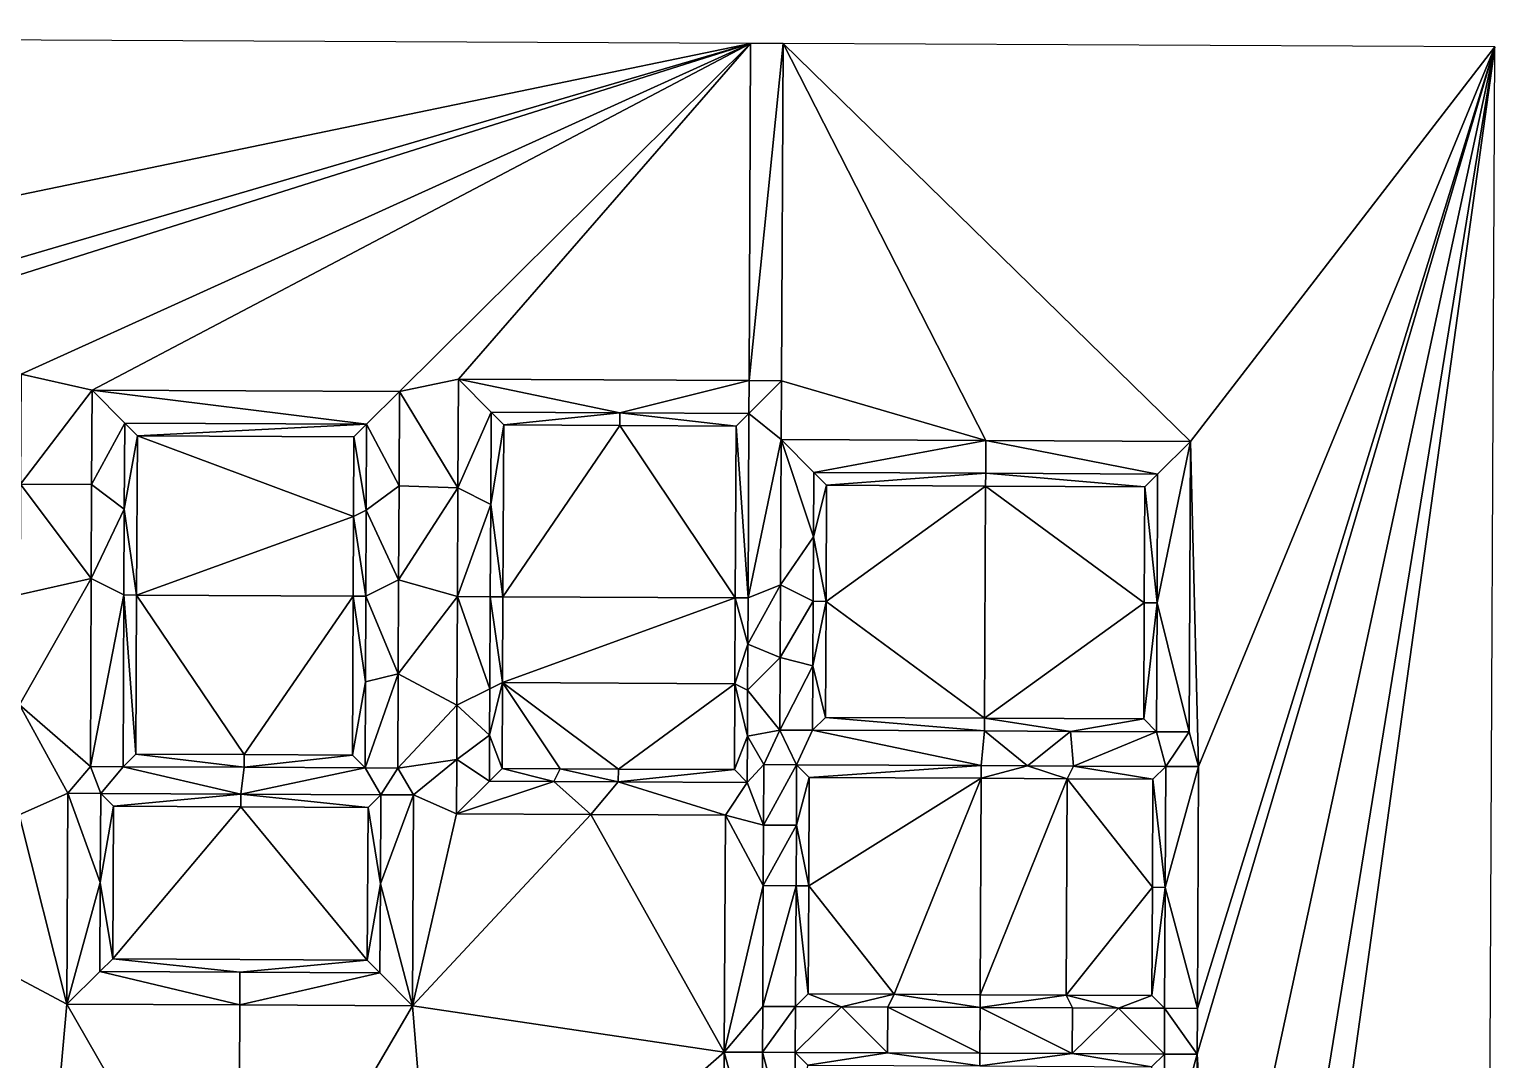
# Model space of a CAD drawing. Header units: metres. Extents: x 241585 to 241700, y 1156640 to 1156774.
# Drawn here: x 241676.61 to 241699.63, y 1156757.59 to 1156773.79 of the extents above; entities that cross this region are included whole.
import ezdxf

# ---------------------------------------------------------------- set-up
doc = ezdxf.new("R2010")
doc.units = ezdxf.units.M
doc.layers.add('_UITGRAVING UNIT 6', color=7, linetype='Continuous')

msp = doc.modelspace()

# ---------------------------------------------------------------- linework, layer by layer
at = {"layer": '_UITGRAVING UNIT 6', "color": 3, "true_color": 0x00ff00}
for points in [[(241687.937, 1156773.566, 29.43), (241640.003, 1156773.787, 29.43), (241664.58, 1156768.724, 29.43)], [(241687.937, 1156773.566, 29.43), (241664.58, 1156768.724, 29.43), (241670.328, 1156768.397, 29.43)], [(241687.937, 1156773.566, 29.43), (241670.328, 1156768.397, 29.43), (241671.598, 1156768.391, 29.43)], [(241687.937, 1156773.566, 29.43), (241671.598, 1156768.391, 29.43), (241676.478, 1156768.369, 29.43)], [(241687.937, 1156773.566, 29.43), (241676.478, 1156768.369, 29.43), (241677.592, 1156768.114, 29.43)], [(241682.422, 1156768.092, 29.43), (241687.937, 1156773.566, 29.43), (241677.592, 1156768.114, 29.43)], [(241687.937, 1156773.566, 29.43), (241682.422, 1156768.092, 29.43), (241683.348, 1156768.287, 29.43)], [(241687.937, 1156773.566, 29.43), (241683.348, 1156768.287, 29.43), (241687.913, 1156768.266, 29.43)], [(241688.447, 1156773.564, 28.23), (241687.937, 1156773.566, 29.43), (241687.913, 1156768.266, 29.43)], [(241688.447, 1156773.564, 28.23), (241687.913, 1156768.266, 29.43), (241688.423, 1156768.264, 28.23)], [(241688.447, 1156773.564, 28.23), (241688.423, 1156768.264, 28.23), (241691.633, 1156767.324, 28.23)], [(241699.627, 1156773.512, 28.23), (241688.447, 1156773.564, 28.23), (241694.848, 1156767.309, 28.23)], [(241694.848, 1156767.309, 28.23), (241688.447, 1156773.564, 28.23), (241691.633, 1156767.324, 28.23)], [(241694.975, 1156762.199, 28.23), (241699.627, 1156773.512, 28.23), (241694.848, 1156767.309, 28.23)], [(241699.2, 1156680.78, 28.23), (241699.627, 1156773.512, 28.23), (241694.921, 1156739.579, 28.23)], [(241699.627, 1156773.512, 28.23), (241695.202, 1156746.273, 28.23), (241694.921, 1156739.579, 28.23)], [(241694.954, 1156757.679, 28.23), (241699.627, 1156773.512, 28.23), (241694.957, 1156758.399, 28.23)], [(241699.627, 1156773.512, 28.23), (241694.954, 1156757.679, 28.23), (241695.233, 1156753.103, 28.23)], [(241699.627, 1156773.512, 28.23), (241694.975, 1156762.199, 28.23), (241694.957, 1156758.399, 28.23)], [(241695.202, 1156746.273, 28.23), (241699.627, 1156773.512, 28.23), (241695.233, 1156753.103, 28.23)], [(241677.592, 1156768.114, 29.43), (241676.478, 1156768.369, 29.43), (241676.47, 1156766.637, 29.43)], [(241682.422, 1156768.092, 29.43), (241683.34, 1156766.58, 29.43), (241683.348, 1156768.287, 29.43)], [(241683.86, 1156767.77, 28.4), (241683.348, 1156768.287, 29.43), (241683.34, 1156766.58, 29.43)], [(241685.885, 1156767.761, 28.4), (241687.913, 1156768.266, 29.43), (241683.348, 1156768.287, 29.43)], [(241683.348, 1156768.287, 29.43), (241683.86, 1156767.77, 28.4), (241685.885, 1156767.761, 28.4)], [(241687.913, 1156768.266, 29.43), (241685.885, 1156767.761, 28.4), (241687.91, 1156767.751, 28.4)], [(241687.913, 1156768.266, 29.43), (241687.91, 1156767.751, 28.4), (241688.423, 1156768.264, 28.23)], [(241687.91, 1156767.751, 28.4), (241688.418, 1156767.339, 28.23), (241688.423, 1156768.264, 28.23)], [(241688.423, 1156768.264, 28.23), (241688.418, 1156767.339, 28.23), (241691.633, 1156767.324, 28.23)], [(241677.592, 1156768.114, 29.43), (241676.47, 1156766.637, 29.43), (241677.585, 1156766.635, 29.43)], [(241678.105, 1156767.597, 28.4), (241677.592, 1156768.114, 29.43), (241677.585, 1156766.635, 29.43)], [(241678.105, 1156767.597, 28.4), (241681.904, 1156767.579, 28.4), (241677.592, 1156768.114, 29.43)], [(241681.904, 1156767.579, 28.4), (241682.422, 1156768.092, 29.43), (241677.592, 1156768.114, 29.43)], [(241682.422, 1156768.092, 29.43), (241681.904, 1156767.579, 28.4), (241682.415, 1156766.613, 29.43)], [(241683.34, 1156766.58, 29.43), (241682.422, 1156768.092, 29.43), (241682.415, 1156766.613, 29.43)], [(241683.34, 1156766.58, 29.43), (241683.854, 1156766.32, 28.4), (241683.86, 1156767.77, 28.4)], [(241684.059, 1156767.569, 28.4), (241683.86, 1156767.77, 28.4), (241683.854, 1156766.32, 28.4)], [(241683.86, 1156767.77, 28.4), (241684.059, 1156767.569, 28.4), (241685.885, 1156767.761, 28.4)], [(241685.885, 1156767.761, 28.4), (241684.059, 1156767.569, 28.4), (241685.884, 1156767.561, 28.4)], [(241687.709, 1156767.552, 28.4), (241685.885, 1156767.761, 28.4), (241685.884, 1156767.561, 28.4)], [(241687.709, 1156767.552, 28.4), (241687.91, 1156767.751, 28.4), (241685.885, 1156767.761, 28.4)], [(241687.709, 1156767.552, 28.4), (241687.897, 1156764.851, 28.4), (241687.91, 1156767.751, 28.4)], [(241688.418, 1156767.339, 28.23), (241687.91, 1156767.751, 28.4), (241687.897, 1156764.851, 28.4)], [(241677.585, 1156766.635, 29.43), (241678.098, 1156766.247, 28.4), (241678.105, 1156767.597, 28.4)], [(241678.304, 1156767.396, 28.4), (241678.105, 1156767.597, 28.4), (241678.098, 1156766.247, 28.4)], [(241678.105, 1156767.597, 28.4), (241678.304, 1156767.396, 28.4), (241681.904, 1156767.579, 28.4)], [(241678.304, 1156767.396, 28.4), (241681.704, 1156767.38, 28.4), (241681.904, 1156767.579, 28.4)], [(241681.704, 1156767.38, 28.4), (241681.898, 1156766.229, 28.4), (241681.904, 1156767.579, 28.4)], [(241682.415, 1156766.613, 29.43), (241681.904, 1156767.579, 28.4), (241681.898, 1156766.229, 28.4)], [(241683.854, 1156766.32, 28.4), (241684.047, 1156764.869, 28.4), (241684.059, 1156767.569, 28.4)], [(241685.884, 1156767.561, 28.4), (241684.059, 1156767.569, 28.4), (241684.047, 1156764.869, 28.4)], [(241684.047, 1156764.869, 28.4), (241687.697, 1156764.852, 28.4), (241685.884, 1156767.561, 28.4)], [(241687.697, 1156764.852, 28.4), (241687.709, 1156767.552, 28.4), (241685.884, 1156767.561, 28.4)], [(241687.897, 1156764.851, 28.4), (241687.709, 1156767.552, 28.4), (241687.697, 1156764.852, 28.4)], [(241678.098, 1156766.247, 28.4), (241678.292, 1156764.896, 28.4), (241678.304, 1156767.396, 28.4)], [(241681.698, 1156766.13, 28.4), (241678.304, 1156767.396, 28.4), (241678.292, 1156764.896, 28.4)], [(241681.704, 1156767.38, 28.4), (241678.304, 1156767.396, 28.4), (241681.698, 1156766.13, 28.4)], [(241681.898, 1156766.229, 28.4), (241681.704, 1156767.38, 28.4), (241681.698, 1156766.13, 28.4)], [(241687.897, 1156764.851, 28.4), (241688.408, 1156765.057, 28.23), (241688.418, 1156767.339, 28.23)], [(241688.926, 1156765.809, 27.2), (241688.418, 1156767.339, 28.23), (241688.408, 1156765.057, 28.23)], [(241688.931, 1156766.822, 27.2), (241688.418, 1156767.339, 28.23), (241688.926, 1156765.809, 27.2)], [(241688.931, 1156766.822, 27.2), (241691.633, 1156767.324, 28.23), (241688.418, 1156767.339, 28.23)], [(241691.633, 1156767.324, 28.23), (241688.931, 1156766.822, 27.2), (241691.631, 1156766.809, 27.2)], [(241691.633, 1156767.324, 28.23), (241691.631, 1156766.809, 27.2), (241694.331, 1156766.797, 27.2)], [(241694.331, 1156766.797, 27.2), (241694.848, 1156767.309, 28.23), (241691.633, 1156767.324, 28.23)], [(241694.848, 1156767.309, 28.23), (241694.331, 1156766.797, 27.2), (241694.322, 1156764.772, 27.2)], [(241694.827, 1156762.744, 28.23), (241694.848, 1156767.309, 28.23), (241694.322, 1156764.772, 27.2)], [(241694.827, 1156762.744, 28.23), (241694.975, 1156762.199, 28.23), (241694.848, 1156767.309, 28.23)], [(241676.47, 1156766.637, 29.43), (241676.462, 1156764.904, 29.43), (241677.578, 1156765.156, 29.43)], [(241676.47, 1156766.637, 29.43), (241677.578, 1156765.156, 29.43), (241677.585, 1156766.635, 29.43)], [(241677.585, 1156766.635, 29.43), (241677.578, 1156765.156, 29.43), (241678.098, 1156766.247, 28.4)], [(241682.408, 1156765.134, 29.43), (241682.415, 1156766.613, 29.43), (241681.898, 1156766.229, 28.4)], [(241682.408, 1156765.134, 29.43), (241683.34, 1156766.58, 29.43), (241682.415, 1156766.613, 29.43)], [(241689.13, 1156766.621, 27.2), (241688.931, 1156766.822, 27.2), (241688.926, 1156765.809, 27.2)], [(241688.926, 1156765.809, 27.2), (241689.122, 1156764.796, 27.2), (241689.13, 1156766.621, 27.2)], [(241689.13, 1156766.621, 27.2), (241691.631, 1156766.809, 27.2), (241688.931, 1156766.822, 27.2)], [(241691.63, 1156766.609, 27.2), (241689.13, 1156766.621, 27.2), (241689.122, 1156764.796, 27.2)], [(241689.122, 1156764.796, 27.2), (241691.613, 1156762.959, 27.2), (241691.63, 1156766.609, 27.2)], [(241691.631, 1156766.809, 27.2), (241689.13, 1156766.621, 27.2), (241691.63, 1156766.609, 27.2)], [(241691.63, 1156766.609, 27.2), (241691.613, 1156762.959, 27.2), (241694.122, 1156764.773, 27.2)], [(241694.13, 1156766.598, 27.2), (241691.631, 1156766.809, 27.2), (241691.63, 1156766.609, 27.2)], [(241694.13, 1156766.598, 27.2), (241691.63, 1156766.609, 27.2), (241694.122, 1156764.773, 27.2)], [(241694.13, 1156766.598, 27.2), (241694.331, 1156766.797, 27.2), (241691.631, 1156766.809, 27.2)], [(241694.322, 1156764.772, 27.2), (241694.13, 1156766.598, 27.2), (241694.122, 1156764.773, 27.2)], [(241694.331, 1156766.797, 27.2), (241694.13, 1156766.598, 27.2), (241694.322, 1156764.772, 27.2)], [(241683.332, 1156764.872, 29.43), (241683.34, 1156766.58, 29.43), (241682.408, 1156765.134, 29.43)], [(241683.34, 1156766.58, 29.43), (241683.332, 1156764.872, 29.43), (241683.854, 1156766.32, 28.4)], [(241677.578, 1156765.156, 29.43), (241678.092, 1156764.897, 28.4), (241678.098, 1156766.247, 28.4)], [(241678.092, 1156764.897, 28.4), (241678.292, 1156764.896, 28.4), (241678.098, 1156766.247, 28.4)], [(241681.698, 1156766.13, 28.4), (241681.892, 1156764.879, 28.4), (241681.898, 1156766.229, 28.4)], [(241682.408, 1156765.134, 29.43), (241681.898, 1156766.229, 28.4), (241681.892, 1156764.879, 28.4)], [(241683.332, 1156764.872, 29.43), (241683.847, 1156764.87, 28.4), (241683.854, 1156766.32, 28.4)], [(241683.847, 1156764.87, 28.4), (241684.047, 1156764.869, 28.4), (241683.854, 1156766.32, 28.4)], [(241678.292, 1156764.896, 28.4), (241681.692, 1156764.88, 28.4), (241681.698, 1156766.13, 28.4)], [(241681.692, 1156764.88, 28.4), (241681.892, 1156764.879, 28.4), (241681.698, 1156766.13, 28.4)], [(241688.408, 1156765.057, 28.23), (241688.922, 1156764.797, 27.2), (241688.926, 1156765.809, 27.2)], [(241688.922, 1156764.797, 27.2), (241689.122, 1156764.796, 27.2), (241688.926, 1156765.809, 27.2)], [(241676.454, 1156763.172, 29.43), (241677.565, 1156762.199, 29.43), (241677.578, 1156765.156, 29.43)], [(241676.462, 1156764.904, 29.43), (241676.454, 1156763.172, 29.43), (241677.578, 1156765.156, 29.43)], [(241678.092, 1156764.897, 28.4), (241677.578, 1156765.156, 29.43), (241677.565, 1156762.199, 29.43)], [(241682.408, 1156765.134, 29.43), (241681.892, 1156764.879, 28.4), (241682.401, 1156763.655, 29.43)], [(241683.332, 1156764.872, 29.43), (241682.408, 1156765.134, 29.43), (241682.401, 1156763.655, 29.43)], [(241688.408, 1156765.057, 28.23), (241687.897, 1156764.851, 28.4), (241687.894, 1156764.126, 28.4)], [(241688.403, 1156763.915, 28.23), (241688.408, 1156765.057, 28.23), (241687.894, 1156764.126, 28.4)], [(241688.922, 1156764.797, 27.2), (241688.408, 1156765.057, 28.23), (241688.403, 1156763.915, 28.23)], [(241677.565, 1156762.199, 29.43), (241678.08, 1156762.197, 28.4), (241678.092, 1156764.897, 28.4)], [(241678.281, 1156762.396, 28.4), (241678.092, 1156764.897, 28.4), (241678.08, 1156762.197, 28.4)], [(241678.092, 1156764.897, 28.4), (241678.281, 1156762.396, 28.4), (241678.292, 1156764.896, 28.4)], [(241678.281, 1156762.396, 28.4), (241679.981, 1156762.388, 28.4), (241678.292, 1156764.896, 28.4)], [(241679.981, 1156762.388, 28.4), (241681.692, 1156764.88, 28.4), (241678.292, 1156764.896, 28.4)], [(241679.981, 1156762.388, 28.4), (241681.681, 1156762.38, 28.4), (241681.692, 1156764.88, 28.4)], [(241681.886, 1156763.529, 28.4), (241681.692, 1156764.88, 28.4), (241681.681, 1156762.38, 28.4)], [(241681.892, 1156764.879, 28.4), (241681.692, 1156764.88, 28.4), (241681.886, 1156763.529, 28.4)], [(241682.401, 1156763.655, 29.43), (241681.892, 1156764.879, 28.4), (241681.886, 1156763.529, 28.4)], [(241683.324, 1156763.165, 29.43), (241683.332, 1156764.872, 29.43), (241682.401, 1156763.655, 29.43)], [(241683.332, 1156764.872, 29.43), (241683.324, 1156763.165, 29.43), (241683.84, 1156763.42, 28.4)], [(241683.847, 1156764.87, 28.4), (241683.332, 1156764.872, 29.43), (241683.84, 1156763.42, 28.4)], [(241683.847, 1156764.87, 28.4), (241683.84, 1156763.42, 28.4), (241684.041, 1156763.519, 28.4)], [(241684.047, 1156764.869, 28.4), (241683.847, 1156764.87, 28.4), (241684.041, 1156763.519, 28.4)], [(241687.697, 1156764.852, 28.4), (241684.047, 1156764.869, 28.4), (241684.041, 1156763.519, 28.4)], [(241687.691, 1156763.502, 28.4), (241687.697, 1156764.852, 28.4), (241684.041, 1156763.519, 28.4)], [(241687.697, 1156764.852, 28.4), (241687.691, 1156763.502, 28.4), (241687.894, 1156764.126, 28.4)], [(241687.897, 1156764.851, 28.4), (241687.697, 1156764.852, 28.4), (241687.894, 1156764.126, 28.4)], [(241688.917, 1156763.784, 27.2), (241688.922, 1156764.797, 27.2), (241688.403, 1156763.915, 28.23)], [(241688.922, 1156764.797, 27.2), (241688.917, 1156763.784, 27.2), (241689.122, 1156764.796, 27.2)], [(241688.917, 1156763.784, 27.2), (241689.113, 1156762.971, 27.2), (241689.122, 1156764.796, 27.2)], [(241691.613, 1156762.959, 27.2), (241689.122, 1156764.796, 27.2), (241689.113, 1156762.971, 27.2)], [(241694.122, 1156764.773, 27.2), (241691.613, 1156762.959, 27.2), (241694.113, 1156762.948, 27.2)], [(241694.113, 1156762.948, 27.2), (241694.322, 1156764.772, 27.2), (241694.122, 1156764.773, 27.2)], [(241694.113, 1156762.948, 27.2), (241694.312, 1156762.747, 27.2), (241694.322, 1156764.772, 27.2)], [(241694.827, 1156762.744, 28.23), (241694.322, 1156764.772, 27.2), (241694.312, 1156762.747, 27.2)], [(241687.691, 1156763.502, 28.4), (241687.89, 1156763.401, 28.4), (241687.894, 1156764.126, 28.4)], [(241687.89, 1156763.401, 28.4), (241688.403, 1156763.915, 28.23), (241687.894, 1156764.126, 28.4)], [(241687.89, 1156763.401, 28.4), (241688.397, 1156762.774, 28.23), (241688.403, 1156763.915, 28.23)], [(241688.397, 1156762.774, 28.23), (241688.917, 1156763.784, 27.2), (241688.403, 1156763.915, 28.23)], [(241682.401, 1156763.655, 29.43), (241681.886, 1156763.529, 28.4), (241681.88, 1156762.179, 28.4)], [(241681.88, 1156762.179, 28.4), (241682.395, 1156762.177, 29.43), (241682.401, 1156763.655, 29.43)], [(241682.395, 1156762.177, 29.43), (241683.324, 1156763.165, 29.43), (241682.401, 1156763.655, 29.43)], [(241688.397, 1156762.774, 28.23), (241688.912, 1156762.772, 27.2), (241688.917, 1156763.784, 27.2)], [(241689.113, 1156762.971, 27.2), (241688.917, 1156763.784, 27.2), (241688.912, 1156762.772, 27.2)], [(241681.681, 1156762.38, 28.4), (241681.88, 1156762.179, 28.4), (241681.886, 1156763.529, 28.4)], [(241683.84, 1156763.42, 28.4), (241683.324, 1156763.165, 29.43), (241683.837, 1156762.695, 28.4)], [(241683.84, 1156763.42, 28.4), (241683.837, 1156762.695, 28.4), (241684.041, 1156763.519, 28.4)], [(241683.837, 1156762.695, 28.4), (241684.035, 1156762.169, 28.4), (241684.041, 1156763.519, 28.4)], [(241684.947, 1156762.165, 28.4), (241684.041, 1156763.519, 28.4), (241684.035, 1156762.169, 28.4)], [(241684.947, 1156762.165, 28.4), (241685.86, 1156762.161, 28.4), (241684.041, 1156763.519, 28.4)], [(241685.86, 1156762.161, 28.4), (241687.691, 1156763.502, 28.4), (241684.041, 1156763.519, 28.4)], [(241685.86, 1156762.161, 28.4), (241687.685, 1156762.152, 28.4), (241687.691, 1156763.502, 28.4)], [(241687.887, 1156762.676, 28.4), (241687.691, 1156763.502, 28.4), (241687.685, 1156762.152, 28.4)], [(241687.887, 1156762.676, 28.4), (241687.89, 1156763.401, 28.4), (241687.691, 1156763.502, 28.4)], [(241688.397, 1156762.774, 28.23), (241687.89, 1156763.401, 28.4), (241687.887, 1156762.676, 28.4)], [(241677.213, 1156761.781, 29.43), (241676.454, 1156763.172, 29.43), (241676.446, 1156761.439, 29.43)], [(241677.213, 1156761.781, 29.43), (241677.565, 1156762.199, 29.43), (241676.454, 1156763.172, 29.43)], [(241683.324, 1156763.165, 29.43), (241682.395, 1156762.177, 29.43), (241683.32, 1156762.311, 29.43)], [(241683.324, 1156763.165, 29.43), (241683.32, 1156762.311, 29.43), (241683.837, 1156762.695, 28.4)], [(241689.113, 1156762.971, 27.2), (241688.912, 1156762.772, 27.2), (241691.612, 1156762.759, 27.2)], [(241689.113, 1156762.971, 27.2), (241691.612, 1156762.759, 27.2), (241691.613, 1156762.959, 27.2)], [(241691.613, 1156762.959, 27.2), (241691.612, 1156762.759, 27.2), (241692.962, 1156762.753, 27.2)], [(241692.962, 1156762.753, 27.2), (241694.113, 1156762.948, 27.2), (241691.613, 1156762.959, 27.2)], [(241694.113, 1156762.948, 27.2), (241692.962, 1156762.753, 27.2), (241694.312, 1156762.747, 27.2)], [(241683.32, 1156762.311, 29.43), (241683.834, 1156761.97, 28.4), (241683.837, 1156762.695, 28.4)], [(241684.035, 1156762.169, 28.4), (241683.837, 1156762.695, 28.4), (241683.834, 1156761.97, 28.4)], [(241688.145, 1156762.23, 28.23), (241688.397, 1156762.774, 28.23), (241687.887, 1156762.676, 28.4)], [(241688.145, 1156762.23, 28.23), (241688.66, 1156762.228, 27.2), (241688.397, 1156762.774, 28.23)], [(241688.66, 1156762.228, 27.2), (241688.912, 1156762.772, 27.2), (241688.397, 1156762.774, 28.23)], [(241688.912, 1156762.772, 27.2), (241688.66, 1156762.228, 27.2), (241691.56, 1156762.215, 27.2)], [(241691.56, 1156762.215, 27.2), (241691.612, 1156762.759, 27.2), (241688.912, 1156762.772, 27.2)], [(241691.612, 1156762.759, 27.2), (241691.56, 1156762.215, 27.2), (241692.285, 1156762.211, 27.2)], [(241692.285, 1156762.211, 27.2), (241692.962, 1156762.753, 27.2), (241691.612, 1156762.759, 27.2)], [(241693.01, 1156762.208, 27.2), (241692.962, 1156762.753, 27.2), (241692.285, 1156762.211, 27.2)], [(241693.01, 1156762.208, 27.2), (241694.312, 1156762.747, 27.2), (241692.962, 1156762.753, 27.2)], [(241694.312, 1156762.747, 27.2), (241693.01, 1156762.208, 27.2), (241694.46, 1156762.201, 27.2)], [(241694.827, 1156762.744, 28.23), (241694.312, 1156762.747, 27.2), (241694.46, 1156762.201, 27.2)], [(241694.975, 1156762.199, 28.23), (241694.827, 1156762.744, 28.23), (241694.46, 1156762.201, 27.2)], [(241687.685, 1156762.152, 28.4), (241687.884, 1156761.951, 28.4), (241687.887, 1156762.676, 28.4)], [(241688.145, 1156762.23, 28.23), (241687.887, 1156762.676, 28.4), (241687.884, 1156761.951, 28.4)], [(241678.281, 1156762.396, 28.4), (241678.08, 1156762.197, 28.4), (241679.98, 1156762.188, 28.4)], [(241678.281, 1156762.396, 28.4), (241679.98, 1156762.188, 28.4), (241679.981, 1156762.388, 28.4)], [(241679.98, 1156762.188, 28.4), (241681.681, 1156762.38, 28.4), (241679.981, 1156762.388, 28.4)], [(241681.681, 1156762.38, 28.4), (241679.98, 1156762.188, 28.4), (241681.88, 1156762.179, 28.4)], [(241682.395, 1156762.177, 29.43), (241682.643, 1156761.756, 29.43), (241683.32, 1156762.311, 29.43)], [(241682.643, 1156761.756, 29.43), (241683.316, 1156761.457, 29.43), (241683.32, 1156762.311, 29.43)], [(241683.316, 1156761.457, 29.43), (241683.834, 1156761.97, 28.4), (241683.32, 1156762.311, 29.43)], [(241688.145, 1156762.23, 28.23), (241687.884, 1156761.951, 28.4), (241688.141, 1156761.28, 28.23)], [(241688.66, 1156762.228, 27.2), (241688.145, 1156762.23, 28.23), (241688.141, 1156761.28, 28.23)], [(241688.141, 1156761.28, 28.23), (241688.656, 1156761.278, 27.2), (241688.66, 1156762.228, 27.2)], [(241688.859, 1156762.027, 27.2), (241688.66, 1156762.228, 27.2), (241688.656, 1156761.278, 27.2)], [(241688.859, 1156762.027, 27.2), (241691.56, 1156762.215, 27.2), (241688.66, 1156762.228, 27.2)], [(241677.213, 1156761.781, 29.43), (241677.728, 1156761.778, 28.4), (241677.565, 1156762.199, 29.43)], [(241677.728, 1156761.778, 28.4), (241678.08, 1156762.197, 28.4), (241677.565, 1156762.199, 29.43)], [(241678.08, 1156762.197, 28.4), (241677.728, 1156761.778, 28.4), (241679.928, 1156761.768, 28.4)], [(241679.928, 1156761.768, 28.4), (241679.98, 1156762.188, 28.4), (241678.08, 1156762.197, 28.4)], [(241679.928, 1156761.768, 28.4), (241681.88, 1156762.179, 28.4), (241679.98, 1156762.188, 28.4)], [(241681.88, 1156762.179, 28.4), (241679.928, 1156761.768, 28.4), (241682.128, 1156761.758, 28.4)], [(241682.395, 1156762.177, 29.43), (241681.88, 1156762.179, 28.4), (241682.128, 1156761.758, 28.4)], [(241682.643, 1156761.756, 29.43), (241682.395, 1156762.177, 29.43), (241682.128, 1156761.758, 28.4)], [(241684.035, 1156762.169, 28.4), (241683.834, 1156761.97, 28.4), (241684.846, 1156761.965, 28.4)], [(241684.035, 1156762.169, 28.4), (241684.846, 1156761.965, 28.4), (241684.947, 1156762.165, 28.4)], [(241684.947, 1156762.165, 28.4), (241684.846, 1156761.965, 28.4), (241685.859, 1156761.961, 28.4)], [(241685.859, 1156761.961, 28.4), (241685.86, 1156762.161, 28.4), (241684.947, 1156762.165, 28.4)], [(241685.859, 1156761.961, 28.4), (241687.685, 1156762.152, 28.4), (241685.86, 1156762.161, 28.4)], [(241687.685, 1156762.152, 28.4), (241685.859, 1156761.961, 28.4), (241687.884, 1156761.951, 28.4)], [(241688.656, 1156761.278, 27.2), (241688.851, 1156760.327, 27.2), (241688.859, 1156762.027, 27.2)], [(241691.559, 1156762.015, 27.2), (241688.859, 1156762.027, 27.2), (241688.851, 1156760.327, 27.2)], [(241688.851, 1156760.327, 27.2), (241690.193, 1156758.621, 27.2), (241691.559, 1156762.015, 27.2)], [(241691.56, 1156762.215, 27.2), (241688.859, 1156762.027, 27.2), (241691.559, 1156762.015, 27.2)], [(241690.193, 1156758.621, 27.2), (241691.543, 1156758.615, 27.2), (241691.559, 1156762.015, 27.2)], [(241691.559, 1156762.015, 27.2), (241691.543, 1156758.615, 27.2), (241692.909, 1156762.008, 27.2)], [(241691.543, 1156758.615, 27.2), (241692.893, 1156758.608, 27.2), (241692.909, 1156762.008, 27.2)], [(241691.56, 1156762.215, 27.2), (241691.559, 1156762.015, 27.2), (241692.285, 1156762.211, 27.2)], [(241691.559, 1156762.015, 27.2), (241692.909, 1156762.008, 27.2), (241692.285, 1156762.211, 27.2)], [(241692.909, 1156762.008, 27.2), (241693.01, 1156762.208, 27.2), (241692.285, 1156762.211, 27.2)], [(241692.909, 1156762.008, 27.2), (241692.893, 1156758.608, 27.2), (241694.251, 1156760.302, 27.2)], [(241694.259, 1156762.002, 27.2), (241693.01, 1156762.208, 27.2), (241692.909, 1156762.008, 27.2)], [(241694.259, 1156762.002, 27.2), (241692.909, 1156762.008, 27.2), (241694.251, 1156760.302, 27.2)], [(241694.259, 1156762.002, 27.2), (241694.46, 1156762.201, 27.2), (241693.01, 1156762.208, 27.2)], [(241694.451, 1156760.301, 27.2), (241694.259, 1156762.002, 27.2), (241694.251, 1156760.302, 27.2)], [(241694.259, 1156762.002, 27.2), (241694.451, 1156760.301, 27.2), (241694.46, 1156762.201, 27.2)], [(241694.975, 1156762.199, 28.23), (241694.46, 1156762.201, 27.2), (241694.451, 1156760.301, 27.2)], [(241694.957, 1156758.399, 28.23), (241694.975, 1156762.199, 28.23), (241694.451, 1156760.301, 27.2)], [(241676.446, 1156761.439, 29.43), (241677.197, 1156758.466, 29.43), (241677.213, 1156761.781, 29.43)], [(241677.721, 1156760.378, 28.4), (241677.213, 1156761.781, 29.43), (241677.197, 1156758.466, 29.43)], [(241677.213, 1156761.781, 29.43), (241677.721, 1156760.378, 28.4), (241677.728, 1156761.778, 28.4)], [(241677.927, 1156761.577, 28.4), (241677.728, 1156761.778, 28.4), (241677.721, 1156760.378, 28.4)], [(241677.927, 1156761.577, 28.4), (241679.928, 1156761.768, 28.4), (241677.728, 1156761.778, 28.4)], [(241679.928, 1156761.768, 28.4), (241677.927, 1156761.577, 28.4), (241679.927, 1156761.568, 28.4)], [(241681.927, 1156761.559, 28.4), (241679.928, 1156761.768, 28.4), (241679.927, 1156761.568, 28.4)], [(241681.927, 1156761.559, 28.4), (241682.128, 1156761.758, 28.4), (241679.928, 1156761.768, 28.4)], [(241683.834, 1156761.97, 28.4), (241683.316, 1156761.457, 29.43), (241684.846, 1156761.965, 28.4)], [(241683.316, 1156761.457, 29.43), (241685.429, 1156761.448, 29.43), (241684.846, 1156761.965, 28.4)], [(241685.429, 1156761.448, 29.43), (241685.859, 1156761.961, 28.4), (241684.846, 1156761.965, 28.4)], [(241687.541, 1156761.438, 29.43), (241685.859, 1156761.961, 28.4), (241685.429, 1156761.448, 29.43)], [(241687.541, 1156761.438, 29.43), (241687.884, 1156761.951, 28.4), (241685.859, 1156761.961, 28.4)], [(241687.884, 1156761.951, 28.4), (241687.541, 1156761.438, 29.43), (241688.141, 1156761.28, 28.23)], [(241677.721, 1156760.378, 28.4), (241677.916, 1156759.177, 28.4), (241677.927, 1156761.577, 28.4)], [(241679.927, 1156761.568, 28.4), (241677.927, 1156761.577, 28.4), (241677.916, 1156759.177, 28.4)], [(241679.927, 1156761.568, 28.4), (241677.916, 1156759.177, 28.4), (241681.916, 1156759.159, 28.4)], [(241679.927, 1156761.568, 28.4), (241681.916, 1156759.159, 28.4), (241681.927, 1156761.559, 28.4)], [(241682.121, 1156760.358, 28.4), (241681.927, 1156761.559, 28.4), (241681.916, 1156759.159, 28.4)], [(241681.927, 1156761.559, 28.4), (241682.121, 1156760.358, 28.4), (241682.128, 1156761.758, 28.4)], [(241682.643, 1156761.756, 29.43), (241682.128, 1156761.758, 28.4), (241682.121, 1156760.358, 28.4)], [(241682.121, 1156760.358, 28.4), (241682.627, 1156758.441, 29.43), (241682.643, 1156761.756, 29.43)], [(241683.316, 1156761.457, 29.43), (241682.643, 1156761.756, 29.43), (241682.627, 1156758.441, 29.43)], [(241671.566, 1156761.462, 29.43), (241670.296, 1156761.467, 29.43), (241676.776, 1156753.782, 29.43)], [(241670.296, 1156761.467, 29.43), (241671.194, 1156744.668, 29.43), (241676.776, 1156753.782, 29.43)], [(241676.446, 1156761.439, 29.43), (241671.566, 1156761.462, 29.43), (241677.197, 1156758.466, 29.43)], [(241671.566, 1156761.462, 29.43), (241676.776, 1156753.782, 29.43), (241677.197, 1156758.466, 29.43)], [(241683.316, 1156761.457, 29.43), (241682.627, 1156758.441, 29.43), (241685.429, 1156761.448, 29.43)], [(241682.627, 1156758.441, 29.43), (241687.524, 1156757.713, 29.43), (241685.429, 1156761.448, 29.43)], [(241685.429, 1156761.448, 29.43), (241687.524, 1156757.713, 29.43), (241687.541, 1156761.438, 29.43)], [(241688.136, 1156760.33, 28.23), (241687.541, 1156761.438, 29.43), (241687.524, 1156757.713, 29.43)], [(241687.541, 1156761.438, 29.43), (241688.136, 1156760.33, 28.23), (241688.141, 1156761.28, 28.23)], [(241688.136, 1156760.33, 28.23), (241688.656, 1156761.278, 27.2), (241688.141, 1156761.28, 28.23)], [(241688.651, 1156760.328, 27.2), (241688.656, 1156761.278, 27.2), (241688.136, 1156760.33, 28.23)], [(241688.656, 1156761.278, 27.2), (241688.651, 1156760.328, 27.2), (241688.851, 1156760.327, 27.2)], [(241677.197, 1156758.466, 29.43), (241677.715, 1156758.978, 28.4), (241677.721, 1156760.378, 28.4)], [(241677.715, 1156758.978, 28.4), (241677.916, 1156759.177, 28.4), (241677.721, 1156760.378, 28.4)], [(241681.916, 1156759.159, 28.4), (241682.115, 1156758.958, 28.4), (241682.121, 1156760.358, 28.4)], [(241682.115, 1156758.958, 28.4), (241682.627, 1156758.441, 29.43), (241682.121, 1156760.358, 28.4)], [(241687.524, 1156757.713, 29.43), (241688.127, 1156758.43, 28.23), (241688.136, 1156760.33, 28.23)], [(241688.127, 1156758.43, 28.23), (241688.651, 1156760.328, 27.2), (241688.136, 1156760.33, 28.23)], [(241688.127, 1156758.43, 28.23), (241688.642, 1156758.428, 27.2), (241688.651, 1156760.328, 27.2)], [(241688.843, 1156758.627, 27.2), (241688.651, 1156760.328, 27.2), (241688.642, 1156758.428, 27.2)], [(241688.651, 1156760.328, 27.2), (241688.843, 1156758.627, 27.2), (241688.851, 1156760.327, 27.2)], [(241688.851, 1156760.327, 27.2), (241688.843, 1156758.627, 27.2), (241690.193, 1156758.621, 27.2)], [(241694.251, 1156760.302, 27.2), (241692.893, 1156758.608, 27.2), (241694.243, 1156758.602, 27.2)], [(241694.243, 1156758.602, 27.2), (241694.451, 1156760.301, 27.2), (241694.251, 1156760.302, 27.2)], [(241694.243, 1156758.602, 27.2), (241694.442, 1156758.401, 27.2), (241694.451, 1156760.301, 27.2)], [(241694.957, 1156758.399, 28.23), (241694.451, 1156760.301, 27.2), (241694.442, 1156758.401, 27.2)], [(241677.916, 1156759.177, 28.4), (241677.715, 1156758.978, 28.4), (241679.915, 1156758.968, 28.4)], [(241679.915, 1156758.968, 28.4), (241681.916, 1156759.159, 28.4), (241677.916, 1156759.177, 28.4)], [(241681.916, 1156759.159, 28.4), (241679.915, 1156758.968, 28.4), (241682.115, 1156758.958, 28.4)], [(241677.715, 1156758.978, 28.4), (241677.197, 1156758.466, 29.43), (241679.912, 1156758.453, 29.43)], [(241679.912, 1156758.453, 29.43), (241679.915, 1156758.968, 28.4), (241677.715, 1156758.978, 28.4)], [(241679.912, 1156758.453, 29.43), (241682.115, 1156758.958, 28.4), (241679.915, 1156758.968, 28.4)], [(241682.627, 1156758.441, 29.43), (241682.115, 1156758.958, 28.4), (241679.912, 1156758.453, 29.43)], [(241688.843, 1156758.627, 27.2), (241688.642, 1156758.428, 27.2), (241689.367, 1156758.425, 27.2)], [(241689.367, 1156758.425, 27.2), (241690.193, 1156758.621, 27.2), (241688.843, 1156758.627, 27.2)], [(241689.367, 1156758.425, 27.2), (241690.092, 1156758.421, 27.2), (241690.193, 1156758.621, 27.2)], [(241690.092, 1156758.421, 27.2), (241691.542, 1156758.415, 27.2), (241690.193, 1156758.621, 27.2)], [(241691.542, 1156758.415, 27.2), (241691.543, 1156758.615, 27.2), (241690.193, 1156758.621, 27.2)], [(241691.543, 1156758.615, 27.2), (241691.542, 1156758.415, 27.2), (241692.893, 1156758.608, 27.2)], [(241691.542, 1156758.415, 27.2), (241692.992, 1156758.408, 27.2), (241692.893, 1156758.608, 27.2)], [(241692.992, 1156758.408, 27.2), (241693.717, 1156758.405, 27.2), (241692.893, 1156758.608, 27.2)], [(241693.717, 1156758.405, 27.2), (241694.243, 1156758.602, 27.2), (241692.893, 1156758.608, 27.2)], [(241694.442, 1156758.401, 27.2), (241694.243, 1156758.602, 27.2), (241693.717, 1156758.405, 27.2)], [(241677.197, 1156758.466, 29.43), (241676.776, 1156753.782, 29.43), (241679.891, 1156753.768, 29.43)], [(241677.197, 1156758.466, 29.43), (241679.891, 1156753.768, 29.43), (241679.912, 1156758.453, 29.43)], [(241679.891, 1156753.768, 29.43), (241682.627, 1156758.441, 29.43), (241679.912, 1156758.453, 29.43)], [(241683.006, 1156753.754, 29.43), (241682.627, 1156758.441, 29.43), (241679.891, 1156753.768, 29.43)], [(241682.627, 1156758.441, 29.43), (241683.006, 1156753.754, 29.43), (241687.524, 1156757.713, 29.43)], [(241688.124, 1156757.71, 28.23), (241688.127, 1156758.43, 28.23), (241687.524, 1156757.713, 29.43)], [(241688.127, 1156758.43, 28.23), (241688.124, 1156757.71, 28.23), (241688.642, 1156758.428, 27.2)], [(241688.642, 1156758.428, 27.2), (241688.124, 1156757.71, 28.23), (241688.639, 1156757.708, 27.2)], [(241688.642, 1156758.428, 27.2), (241688.639, 1156757.708, 27.2), (241689.367, 1156758.425, 27.2)], [(241689.367, 1156758.425, 27.2), (241688.639, 1156757.708, 27.2), (241690.089, 1156757.701, 27.2)], [(241690.092, 1156758.421, 27.2), (241689.367, 1156758.425, 27.2), (241690.089, 1156757.701, 27.2)], [(241691.539, 1156757.695, 27.2), (241690.092, 1156758.421, 27.2), (241690.089, 1156757.701, 27.2)], [(241691.542, 1156758.415, 27.2), (241690.092, 1156758.421, 27.2), (241691.539, 1156757.695, 27.2)], [(241691.542, 1156758.415, 27.2), (241691.539, 1156757.695, 27.2), (241692.989, 1156757.688, 27.2)], [(241692.992, 1156758.408, 27.2), (241691.542, 1156758.415, 27.2), (241692.989, 1156757.688, 27.2)], [(241693.717, 1156758.405, 27.2), (241692.992, 1156758.408, 27.2), (241692.989, 1156757.688, 27.2)], [(241693.717, 1156758.405, 27.2), (241692.989, 1156757.688, 27.2), (241694.439, 1156757.681, 27.2)], [(241694.439, 1156757.681, 27.2), (241694.442, 1156758.401, 27.2), (241693.717, 1156758.405, 27.2)], [(241694.954, 1156757.679, 28.23), (241694.442, 1156758.401, 27.2), (241694.439, 1156757.681, 27.2)], [(241694.954, 1156757.679, 28.23), (241694.957, 1156758.399, 28.23), (241694.442, 1156758.401, 27.2)], [(241683.006, 1156753.754, 29.43), (241687.504, 1156753.398, 29.43), (241687.524, 1156757.713, 29.43)], [(241688.114, 1156755.553, 28.23), (241687.524, 1156757.713, 29.43), (241687.504, 1156753.398, 29.43)], [(241688.124, 1156757.71, 28.23), (241687.524, 1156757.713, 29.43), (241688.114, 1156755.553, 28.23)], [(241688.63, 1156755.808, 27.2), (241688.124, 1156757.71, 28.23), (241688.114, 1156755.553, 28.23)], [(241688.124, 1156757.71, 28.23), (241688.63, 1156755.808, 27.2), (241688.639, 1156757.708, 27.2)], [(241688.838, 1156757.507, 27.2), (241688.639, 1156757.708, 27.2), (241688.63, 1156755.808, 27.2)], [(241688.838, 1156757.507, 27.2), (241690.089, 1156757.701, 27.2), (241688.639, 1156757.708, 27.2)], [(241690.089, 1156757.701, 27.2), (241688.838, 1156757.507, 27.2), (241691.538, 1156757.495, 27.2)], [(241691.539, 1156757.695, 27.2), (241690.089, 1156757.701, 27.2), (241691.538, 1156757.495, 27.2)], [(241692.989, 1156757.688, 27.2), (241691.539, 1156757.695, 27.2), (241691.538, 1156757.495, 27.2)], [(241692.989, 1156757.688, 27.2), (241691.538, 1156757.495, 27.2), (241694.238, 1156757.482, 27.2)], [(241694.238, 1156757.482, 27.2), (241694.439, 1156757.681, 27.2), (241692.989, 1156757.688, 27.2)], [(241694.238, 1156757.482, 27.2), (241694.43, 1156755.781, 27.2), (241694.439, 1156757.681, 27.2)], [(241694.954, 1156757.679, 28.23), (241694.439, 1156757.681, 27.2), (241694.43, 1156755.781, 27.2)], [(241694.43, 1156755.781, 27.2), (241694.934, 1156753.364, 28.23), (241694.954, 1156757.679, 28.23)], [(241695.233, 1156753.103, 28.23), (241694.954, 1156757.679, 28.23), (241694.934, 1156753.364, 28.23)]]:
    msp.add_3dface(points, dxfattribs=at)

doc.saveas('drawing.dxf')
